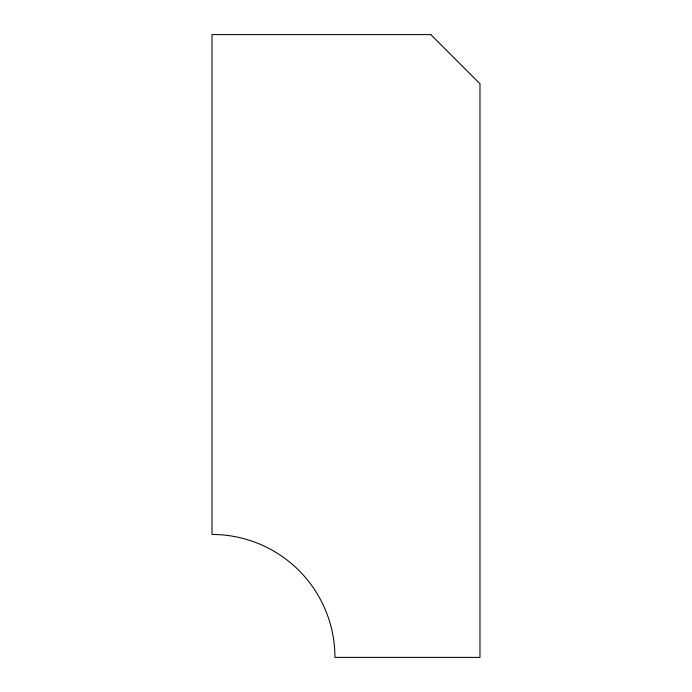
<?xml version="1.0" encoding="UTF-8"?>
<svg xmlns="http://www.w3.org/2000/svg" width="692" height="692" viewBox="0 0 692 692"><rect width="100%" height="100%" fill="white"/><g stroke="black" fill="none" stroke-linecap="round" stroke-linejoin="round"><path stroke-width="1.04" d="M430.813 34.6L212.02 34.6L212.02 534.475A122.925 122.925 0 0 1 334.937 657.4L479.98 657.4L479.98 83.767L430.813 34.6"/></g></svg>
